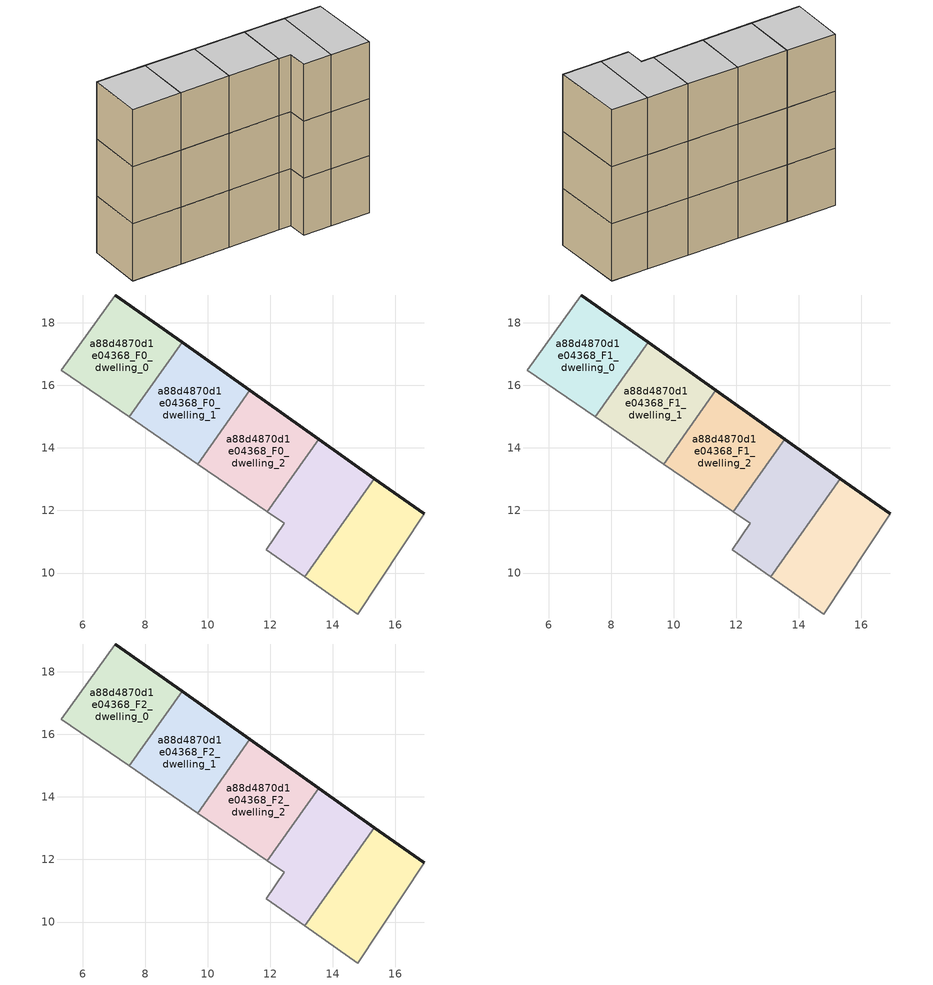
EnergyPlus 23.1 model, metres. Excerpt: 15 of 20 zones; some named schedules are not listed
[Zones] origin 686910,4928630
a88d4870d1e04368_F0_dwelling_0
 floor ground (EU_floor_Construction): 7.49,14.99 9.18,17.38 7.05,18.89 5.32,16.48 z0
 wall outside (EU_wall_Construction): 7.05,18.89 9.18,17.38 z0:3
 wall adiabatic (EU_wall_Construction): 7.49,14.99 5.32,16.48 7.05,18.89 z0:3
 wall to a88d4870d1e04368_F0_dwelling_1 (EU_wall_Construction): 9.18,17.38 7.49,14.99 z0:3
a88d4870d1e04368_F0_dwelling_1
 floor ground (EU_floor_Construction): 9.68,13.48 11.35,15.84 9.18,17.38 7.49,14.99 z0
 wall outside (EU_wall_Construction): 9.18,17.38 11.35,15.84 z0:3
 wall adiabatic (EU_wall_Construction): 9.68,13.48 7.49,14.99 z0:3
 wall to a88d4870d1e04368_F0_dwelling_2 (EU_wall_Construction): 11.35,15.84 9.68,13.48 z0:3
a88d4870d1e04368_F0_dwelling_2
 floor ground (EU_floor_Construction): 11.91,11.96 13.55,14.28 11.35,15.84 9.68,13.48 z0
 wall outside (EU_wall_Construction): 11.35,15.84 13.55,14.28 z0:3
 wall adiabatic (EU_wall_Construction): 11.91,11.96 9.68,13.48 z0:3
 wall to a88d4870d1e04368_F0_dwelling_3 (EU_wall_Construction): 13.55,14.28 11.91,11.96 z0:3
a88d4870d1e04368_F0_dwelling_3
 floor ground (EU_floor_Construction): 13.1,9.87 15.33,13.02 13.55,14.28 11.91,11.96 12.45,11.59 11.87,10.74 z0
 wall outside (EU_wall_Construction): 13.55,14.28 15.33,13.02 z0:3
 wall adiabatic (EU_wall_Construction): 13.1,9.87 11.87,10.74 12.45,11.59 11.91,11.96 z0:3
 wall to a88d4870d1e04368_F0_dwelling_4 (EU_wall_Construction): 15.33,13.02 13.1,9.87 z0:3
a88d4870d1e04368_F0_dwelling_4
 floor ground (EU_floor_Construction): 14.8,8.69 16.93,11.89 15.33,13.02 13.1,9.87 z0
 wall outside (EU_wall_Construction): 15.33,13.02 16.93,11.89 z0:3
 wall adiabatic (EU_wall_Construction): 16.93,11.89 14.8,8.69 13.1,9.87 z0:3
a88d4870d1e04368_F1_dwelling_0
 floor to a88d4870d1e04368_F0_dwelling_0 (EU_floor_Construction): 7.49,14.99 9.18,17.38 7.05,18.89 5.32,16.48 z3
 wall outside (EU_wall_Construction): 7.05,18.89 9.18,17.38 z3:6
 wall adiabatic (EU_wall_Construction): 7.49,14.99 5.32,16.48 7.05,18.89 z3:6
 wall to a88d4870d1e04368_F1_dwelling_1 (EU_wall_Construction): 9.18,17.38 7.49,14.99 z3:6
a88d4870d1e04368_F1_dwelling_1
 floor to a88d4870d1e04368_F0_dwelling_1 (EU_floor_Construction): 9.68,13.48 11.35,15.84 9.18,17.38 7.49,14.99 z3
 wall outside (EU_wall_Construction): 9.18,17.38 11.35,15.84 z3:6
 wall adiabatic (EU_wall_Construction): 9.68,13.48 7.49,14.99 z3:6
 wall to a88d4870d1e04368_F1_dwelling_2 (EU_wall_Construction): 11.35,15.84 9.68,13.48 z3:6
a88d4870d1e04368_F1_dwelling_2
 floor to a88d4870d1e04368_F0_dwelling_2 (EU_floor_Construction): 11.91,11.96 13.55,14.28 11.35,15.84 9.68,13.48 z3
 wall outside (EU_wall_Construction): 11.35,15.84 13.55,14.28 z3:6
 wall adiabatic (EU_wall_Construction): 11.91,11.96 9.68,13.48 z3:6
 wall to a88d4870d1e04368_F1_dwelling_3 (EU_wall_Construction): 13.55,14.28 11.91,11.96 z3:6
a88d4870d1e04368_F1_dwelling_3
 floor to a88d4870d1e04368_F0_dwelling_3 (EU_floor_Construction): 13.1,9.87 15.33,13.02 13.55,14.28 11.91,11.96 12.45,11.59 11.87,10.74 z3
 wall outside (EU_wall_Construction): 13.55,14.28 15.33,13.02 z3:6
 wall adiabatic (EU_wall_Construction): 13.1,9.87 11.87,10.74 12.45,11.59 11.91,11.96 z3:6
 wall to a88d4870d1e04368_F1_dwelling_4 (EU_wall_Construction): 15.33,13.02 13.1,9.87 z3:6
a88d4870d1e04368_F1_dwelling_4
 floor to a88d4870d1e04368_F0_dwelling_4 (EU_floor_Construction): 14.8,8.69 16.93,11.89 15.33,13.02 13.1,9.87 z3
 wall outside (EU_wall_Construction): 15.33,13.02 16.93,11.89 z3:6
 wall adiabatic (EU_wall_Construction): 16.93,11.89 14.8,8.69 13.1,9.87 z3:6
a88d4870d1e04368_F2_dwelling_0
 floor to a88d4870d1e04368_F1_dwelling_0 (EU_floor_Construction): 7.49,14.99 9.18,17.38 7.05,18.89 5.32,16.48 z6
 wall outside (EU_wall_Construction): 7.05,18.89 9.18,17.38 z6:9
 wall adiabatic (EU_wall_Construction): 7.49,14.99 5.32,16.48 7.05,18.89 z6:9
 wall to a88d4870d1e04368_F2_dwelling_1 (EU_wall_Construction): 9.18,17.38 7.49,14.99 z6:9
 ceiling to a88d4870d1e04368_F3_dwelling_0 (EU_floor_Construction): 9.18,17.38 7.49,14.99 5.32,16.48 7.05,18.89 z9
a88d4870d1e04368_F2_dwelling_1
 floor to a88d4870d1e04368_F1_dwelling_1 (EU_floor_Construction): 9.68,13.48 11.35,15.84 9.18,17.38 7.49,14.99 z6
 wall outside (EU_wall_Construction): 9.18,17.38 11.35,15.84 z6:9
 wall adiabatic (EU_wall_Construction): 9.68,13.48 7.49,14.99 z6:9
 wall to a88d4870d1e04368_F2_dwelling_2 (EU_wall_Construction): 11.35,15.84 9.68,13.48 z6:9
 ceiling to a88d4870d1e04368_F3_dwelling_1 (EU_floor_Construction): 11.35,15.84 9.68,13.48 7.49,14.99 9.18,17.38 z9
a88d4870d1e04368_F2_dwelling_2
 floor to a88d4870d1e04368_F1_dwelling_2 (EU_floor_Construction): 11.91,11.96 13.55,14.28 11.35,15.84 9.68,13.48 z6
 wall outside (EU_wall_Construction): 11.35,15.84 13.55,14.28 z6:9
 wall adiabatic (EU_wall_Construction): 11.91,11.96 9.68,13.48 z6:9
 wall to a88d4870d1e04368_F2_dwelling_3 (EU_wall_Construction): 13.55,14.28 11.91,11.96 z6:9
 ceiling to a88d4870d1e04368_F3_dwelling_2 (EU_floor_Construction): 13.55,14.28 11.91,11.96 9.68,13.48 11.35,15.84 z9
a88d4870d1e04368_F2_dwelling_3
 floor to a88d4870d1e04368_F1_dwelling_3 (EU_floor_Construction): 13.1,9.87 15.33,13.02 13.55,14.28 11.91,11.96 12.45,11.59 11.87,10.74 z6
 wall outside (EU_wall_Construction): 13.55,14.28 15.33,13.02 z6:9
 wall adiabatic (EU_wall_Construction): 13.1,9.87 11.87,10.74 12.45,11.59 11.91,11.96 z6:9
 wall to a88d4870d1e04368_F2_dwelling_4 (EU_wall_Construction): 15.33,13.02 13.1,9.87 z6:9
 ceiling to a88d4870d1e04368_F3_dwelling_3 (EU_floor_Construction): 15.33,13.02 13.1,9.87 11.87,10.74 12.45,11.59 11.91,11.96 13.55,14.28 z9
a88d4870d1e04368_F2_dwelling_4
 floor to a88d4870d1e04368_F1_dwelling_4 (EU_floor_Construction): 14.8,8.69 16.93,11.89 15.33,13.02 13.1,9.87 z6
 wall outside (EU_wall_Construction): 15.33,13.02 16.93,11.89 z6:9
 wall adiabatic (EU_wall_Construction): 16.93,11.89 14.8,8.69 13.1,9.87 z6:9
 ceiling to a88d4870d1e04368_F3_dwelling_4 (EU_floor_Construction): 16.93,11.89 14.8,8.69 13.1,9.87 15.33,13.02 z9
[Building]
EU S2 Campaign: North Axis=0; Terrain=City; Solar Distribution=FullExterior
[Site:Location]
Bologna: Latitude=44.5; Longitude=11.25; Time Zone=1; Elevation=37
[SizingPeriod:WeatherFileDays]
AnnualSizingPeriod: Begin Month=1; Begin Day of Month=1; End Month=12; End Day of Month=31; Day of Week for Start Day=Monday; Use Weather File Daylight Saving Period=No; Use Weather File Rain and Snow Indicators=No
[MATERIAL]
EU_InternalMass_Material: Roughness=MediumRough; Thickness=0.1; Conductivity=1; Density=1800; Specific Heat=900; Thermal Absorptance=0.9; Solar Absorptance=0.7; Visible Absorptance=0.7
[MATERIAL:NOMASS] Roughness=MediumRough; Thermal Absorptance=0.9; Solar Absorptance=0.7; Visible Absorptance=0.7
Name | Thermal Resistance
EU_wall_NoMass | 0.781309
EU_floor_NoMass | 0.563442
[CONSTRUCTION]
EU_wall_Construction: EU_wall_NoMass
EU_floor_Construction: EU_floor_NoMass
EU_InternalMass_Construction: EU_InternalMass_Material
[ZONE] Type=1; Multiplier=1; Ceiling Height=autocalculate; Floor Area=autocalculate; Part of Total Floor Area=Yes
Name | Volume
a88d4870d1e04368_F0_dwelling_0 | 23.2024
a88d4870d1e04368_F1_dwelling_0; a88d4870d1e04368_F2_dwelling_0 | 23.2002
a88d4870d1e04368_F0_dwelling_1 | 23.2061
a88d4870d1e04368_F1_dwelling_1; a88d4870d1e04368_F2_dwelling_1 | 23.2046
a88d4870d1e04368_F0_dwelling_2 | 23.1936
a88d4870d1e04368_F1_dwelling_2; a88d4870d1e04368_F2_dwelling_2 | 23.1951
a88d4870d1e04368_F0_dwelling_3; a88d4870d1e04368_F1_dwelling_3; a88d4870d1e04368_F2_dwelling_3 | 23.2068
a88d4870d1e04368_F0_dwelling_4 | 23.209
a88d4870d1e04368_F1_dwelling_4; a88d4870d1e04368_F2_dwelling_4 | 23.2097
[INTERNALMASS] Construction=EU_InternalMass_Construction
Name | Zone or ZoneList | Surface Area
a88d4870d1e04368_F0_dwelling_0_EU_InternalMass | a88d4870d1e04368_F0_dwelling_0 | 7.73371
a88d4870d1e04368_F0_dwelling_1_EU_InternalMass | a88d4870d1e04368_F0_dwelling_1 | 7.73521
a88d4870d1e04368_F0_dwelling_2_EU_InternalMass | a88d4870d1e04368_F0_dwelling_2 | 7.73154
a88d4870d1e04368_F0_dwelling_3_EU_InternalMass | a88d4870d1e04368_F0_dwelling_3 | 7.73534
a88d4870d1e04368_F0_dwelling_4_EU_InternalMass | a88d4870d1e04368_F0_dwelling_4 | 7.73651
a88d4870d1e04368_F1_dwelling_0_EU_InternalMass | a88d4870d1e04368_F1_dwelling_0 | 7.73371
a88d4870d1e04368_F1_dwelling_1_EU_InternalMass | a88d4870d1e04368_F1_dwelling_1 | 7.73521
a88d4870d1e04368_F1_dwelling_2_EU_InternalMass | a88d4870d1e04368_F1_dwelling_2 | 7.73154
a88d4870d1e04368_F1_dwelling_3_EU_InternalMass | a88d4870d1e04368_F1_dwelling_3 | 7.73534
a88d4870d1e04368_F1_dwelling_4_EU_InternalMass | a88d4870d1e04368_F1_dwelling_4 | 7.73651
a88d4870d1e04368_F2_dwelling_0_EU_InternalMass | a88d4870d1e04368_F2_dwelling_0 | 7.73371
a88d4870d1e04368_F2_dwelling_1_EU_InternalMass | a88d4870d1e04368_F2_dwelling_1 | 7.73521
a88d4870d1e04368_F2_dwelling_2_EU_InternalMass | a88d4870d1e04368_F2_dwelling_2 | 7.73154
a88d4870d1e04368_F2_dwelling_3_EU_InternalMass | a88d4870d1e04368_F2_dwelling_3 | 7.73534
a88d4870d1e04368_F2_dwelling_4_EU_InternalMass | a88d4870d1e04368_F2_dwelling_4 | 7.73651
[OTHEREQUIPMENT] Fuel Type=Electricity; Design Level Calculation Method=Watts/Area; Power per Zone Floor Area=1; Fraction Latent=0; Fraction Radiant=0; Fraction Lost=0; Carbon Dioxide Generation Rate=0; EndUse Subcategory=EU_Step8_InternalGains
Name | Zone or ZoneList or Space or SpaceList | Schedule
EU_Step8_InternalGain_a88d4870d1e04368_F0_dwelling_0_f000 | a88d4870d1e04368_F0_dwelling_0 | EU_Step8_GainSchedule_a88d4870d1e04368_F0_dwelling_0_f000
EU_Step8_InternalGain_a88d4870d1e04368_F0_dwelling_1_f000 | a88d4870d1e04368_F0_dwelling_1 | EU_Step8_GainSchedule_a88d4870d1e04368_F0_dwelling_1_f000
EU_Step8_InternalGain_a88d4870d1e04368_F0_dwelling_2_f000 | a88d4870d1e04368_F0_dwelling_2 | EU_Step8_GainSchedule_a88d4870d1e04368_F0_dwelling_2_f000
EU_Step8_InternalGain_a88d4870d1e04368_F0_dwelling_3_f000 | a88d4870d1e04368_F0_dwelling_3 | EU_Step8_GainSchedule_a88d4870d1e04368_F0_dwelling_3_f000
EU_Step8_InternalGain_a88d4870d1e04368_F0_dwelling_4_f000 | a88d4870d1e04368_F0_dwelling_4 | EU_Step8_GainSchedule_a88d4870d1e04368_F0_dwelling_4_f000
EU_Step8_InternalGain_a88d4870d1e04368_F1_dwelling_0_f000 | a88d4870d1e04368_F1_dwelling_0 | EU_Step8_GainSchedule_a88d4870d1e04368_F1_dwelling_0_f000
EU_Step8_InternalGain_a88d4870d1e04368_F1_dwelling_1_f000 | a88d4870d1e04368_F1_dwelling_1 | EU_Step8_GainSchedule_a88d4870d1e04368_F1_dwelling_1_f000
EU_Step8_InternalGain_a88d4870d1e04368_F1_dwelling_2_f000 | a88d4870d1e04368_F1_dwelling_2 | EU_Step8_GainSchedule_a88d4870d1e04368_F1_dwelling_2_f000
EU_Step8_InternalGain_a88d4870d1e04368_F1_dwelling_3_f000 | a88d4870d1e04368_F1_dwelling_3 | EU_Step8_GainSchedule_a88d4870d1e04368_F1_dwelling_3_f000
EU_Step8_InternalGain_a88d4870d1e04368_F1_dwelling_4_f000 | a88d4870d1e04368_F1_dwelling_4 | EU_Step8_GainSchedule_a88d4870d1e04368_F1_dwelling_4_f000
EU_Step8_InternalGain_a88d4870d1e04368_F2_dwelling_0_f000 | a88d4870d1e04368_F2_dwelling_0 | EU_Step8_GainSchedule_a88d4870d1e04368_F2_dwelling_0_f000
EU_Step8_InternalGain_a88d4870d1e04368_F2_dwelling_1_f000 | a88d4870d1e04368_F2_dwelling_1 | EU_Step8_GainSchedule_a88d4870d1e04368_F2_dwelling_1_f000
EU_Step8_InternalGain_a88d4870d1e04368_F2_dwelling_2_f000 | a88d4870d1e04368_F2_dwelling_2 | EU_Step8_GainSchedule_a88d4870d1e04368_F2_dwelling_2_f000
EU_Step8_InternalGain_a88d4870d1e04368_F2_dwelling_3_f000 | a88d4870d1e04368_F2_dwelling_3 | EU_Step8_GainSchedule_a88d4870d1e04368_F2_dwelling_3_f000
EU_Step8_InternalGain_a88d4870d1e04368_F2_dwelling_4_f000 | a88d4870d1e04368_F2_dwelling_4 | EU_Step8_GainSchedule_a88d4870d1e04368_F2_dwelling_4_f000
[ZONEVENTILATION:DESIGNFLOWRATE] Schedule=EU_AlwaysOn; Design Flow Rate Calculation Method=AirChanges/Hour; Air Changes per Hour=0.692607; Ventilation Type=Natural; Fan Pressure Rise=0; Fan Total Efficiency=1; Constant Term Coefficient=1; Temperature Term Coefficient=0; Velocity Term Coefficient=0; Velocity Squared Term Coefficient=0; Minimum Indoor Temperature=-100; Maximum Indoor Temperature=100; Delta Temperature=-100; Minimum Outdoor Temperature=-100; Maximum Outdoor Temperature=100; Maximum Wind Speed=40
Name | Zone or ZoneList or Space or SpaceList
EU_ConstantAir_a88d4870d1e04368_F0_dwelling_0 | a88d4870d1e04368_F0_dwelling_0
EU_ConstantAir_a88d4870d1e04368_F0_dwelling_1 | a88d4870d1e04368_F0_dwelling_1
EU_ConstantAir_a88d4870d1e04368_F0_dwelling_2 | a88d4870d1e04368_F0_dwelling_2
EU_ConstantAir_a88d4870d1e04368_F0_dwelling_3 | a88d4870d1e04368_F0_dwelling_3
EU_ConstantAir_a88d4870d1e04368_F0_dwelling_4 | a88d4870d1e04368_F0_dwelling_4
EU_ConstantAir_a88d4870d1e04368_F1_dwelling_0 | a88d4870d1e04368_F1_dwelling_0
EU_ConstantAir_a88d4870d1e04368_F1_dwelling_1 | a88d4870d1e04368_F1_dwelling_1
EU_ConstantAir_a88d4870d1e04368_F1_dwelling_2 | a88d4870d1e04368_F1_dwelling_2
EU_ConstantAir_a88d4870d1e04368_F1_dwelling_3 | a88d4870d1e04368_F1_dwelling_3
EU_ConstantAir_a88d4870d1e04368_F1_dwelling_4 | a88d4870d1e04368_F1_dwelling_4
EU_ConstantAir_a88d4870d1e04368_F2_dwelling_0 | a88d4870d1e04368_F2_dwelling_0
EU_ConstantAir_a88d4870d1e04368_F2_dwelling_1 | a88d4870d1e04368_F2_dwelling_1
EU_ConstantAir_a88d4870d1e04368_F2_dwelling_2 | a88d4870d1e04368_F2_dwelling_2
EU_ConstantAir_a88d4870d1e04368_F2_dwelling_3 | a88d4870d1e04368_F2_dwelling_3
EU_ConstantAir_a88d4870d1e04368_F2_dwelling_4 | a88d4870d1e04368_F2_dwelling_4
[HVACTEMPLATE:THERMOSTAT] Constant Heating Setpoint=20; Constant Cooling Setpoint=50
EU_HeatOnly_a88d4870d1e04368_F0_dwelling_0; EU_HeatOnly_a88d4870d1e04368_F0_dwelling_1; EU_HeatOnly_a88d4870d1e04368_F0_dwelling_2; EU_HeatOnly_a88d4870d1e04368_F0_dwelling_3; EU_HeatOnly_a88d4870d1e04368_F0_dwelling_4; EU_HeatOnly_a88d4870d1e04368_F1_dwelling_0; EU_HeatOnly_a88d4870d1e04368_F1_dwelling_1; EU_HeatOnly_a88d4870d1e04368_F1_dwelling_2; EU_HeatOnly_a88d4870d1e04368_F1_dwelling_3; EU_HeatOnly_a88d4870d1e04368_F1_dwelling_4; EU_HeatOnly_a88d4870d1e04368_F2_dwelling_0; EU_HeatOnly_a88d4870d1e04368_F2_dwelling_1; EU_HeatOnly_a88d4870d1e04368_F2_dwelling_2; EU_HeatOnly_a88d4870d1e04368_F2_dwelling_3; EU_HeatOnly_a88d4870d1e04368_F2_dwelling_4; EU_HeatOnly_a88d4870d1e04368_F3_dwelling_0; EU_HeatOnly_a88d4870d1e04368_F3_dwelling_1; EU_HeatOnly_a88d4870d1e04368_F3_dwelling_2; EU_HeatOnly_a88d4870d1e04368_F3_dwelling_3; EU_HeatOnly_a88d4870d1e04368_F3_dwelling_4
[HVACTEMPLATE:ZONE:IDEALLOADSAIRSYSTEM] System Availability Schedule=EU_AlwaysOn; Maximum Heating Supply Air Temperature=50; Minimum Cooling Supply Air Temperature=13; Maximum Heating Supply Air Humidity Ratio=0.0156; Minimum Cooling Supply Air Humidity Ratio=0.0077; Heating Limit=NoLimit; Cooling Limit=NoLimit; Heating Availability Schedule=EU_AlwaysOn; Cooling Availability Schedule=EU_CoolingOff; Dehumidification Control Type=ConstantSensibleHeatRatio; Cooling Sensible Heat Ratio=0.7; Dehumidification Setpoint=60; Humidification Control Type=None; Humidification Setpoint=30; Outdoor Air Method=None; Outdoor Air Flow Rate per Person=0.00944; Outdoor Air Flow Rate per Zone Floor Area=0; Outdoor Air Flow Rate per Zone=0; Demand Controlled Ventilation Type=None; Outdoor Air Economizer Type=NoEconomizer; Heat Recovery Type=None; Sensible Heat Recovery Effectiveness=0.7; Latent Heat Recovery Effectiveness=0.65
Name | Template Thermostat
a88d4870d1e04368_F0_dwelling_0 | EU_HeatOnly_a88d4870d1e04368_F0_dwelling_0
a88d4870d1e04368_F0_dwelling_1 | EU_HeatOnly_a88d4870d1e04368_F0_dwelling_1
a88d4870d1e04368_F0_dwelling_2 | EU_HeatOnly_a88d4870d1e04368_F0_dwelling_2
a88d4870d1e04368_F0_dwelling_3 | EU_HeatOnly_a88d4870d1e04368_F0_dwelling_3
a88d4870d1e04368_F0_dwelling_4 | EU_HeatOnly_a88d4870d1e04368_F0_dwelling_4
a88d4870d1e04368_F1_dwelling_0 | EU_HeatOnly_a88d4870d1e04368_F1_dwelling_0
a88d4870d1e04368_F1_dwelling_1 | EU_HeatOnly_a88d4870d1e04368_F1_dwelling_1
a88d4870d1e04368_F1_dwelling_2 | EU_HeatOnly_a88d4870d1e04368_F1_dwelling_2
a88d4870d1e04368_F1_dwelling_3 | EU_HeatOnly_a88d4870d1e04368_F1_dwelling_3
a88d4870d1e04368_F1_dwelling_4 | EU_HeatOnly_a88d4870d1e04368_F1_dwelling_4
a88d4870d1e04368_F2_dwelling_0 | EU_HeatOnly_a88d4870d1e04368_F2_dwelling_0
a88d4870d1e04368_F2_dwelling_1 | EU_HeatOnly_a88d4870d1e04368_F2_dwelling_1
a88d4870d1e04368_F2_dwelling_2 | EU_HeatOnly_a88d4870d1e04368_F2_dwelling_2
a88d4870d1e04368_F2_dwelling_3 | EU_HeatOnly_a88d4870d1e04368_F2_dwelling_3
a88d4870d1e04368_F2_dwelling_4 | EU_HeatOnly_a88d4870d1e04368_F2_dwelling_4
[SIZING:ZONE] Zone Cooling Design Supply Air Temperature Input Method=SupplyAirTemperature; Zone Cooling Design Supply Air Temperature=13; Zone Heating Design Supply Air Temperature Input Method=SupplyAirTemperature; Zone Heating Design Supply Air Temperature=50; Zone Cooling Design Supply Air Humidity Ratio=0.008; Zone Heating Design Supply Air Humidity Ratio=0.008; Cooling Design Air Flow Method=DesignDay; Cooling Design Air Flow Rate=0; Cooling Minimum Air Flow per Zone Floor Area=0.000762; Cooling Minimum Air Flow=0; Cooling Minimum Air Flow Fraction=0.2; Heating Design Air Flow Method=DesignDay; Heating Design Air Flow Rate=0; Heating Maximum Air Flow per Zone Floor Area=0.002032; Heating Maximum Air Flow=0.141576; Heating Maximum Air Flow Fraction=0.3; Account for Dedicated Outdoor Air System=No; Dedicated Outdoor Air System Control Strategy=NeutralSupplyAir; Dedicated Outdoor Air Low Setpoint Temperature for Design=autosize; Dedicated Outdoor Air High Setpoint Temperature for Design=autosize; Zone Load Sizing Method=Sensible Load Only No Latent Load; Zone Latent Cooling Design Supply Air Humidity Ratio Input Method=HumidityRatioDifference; Zone Cooling Design Supply Air Humidity Ratio Difference=0.005; Zone Latent Heating Design Supply Air Humidity Ratio Input Method=HumidityRatioDifference; Zone Humidification Design Supply Air Humidity Ratio Difference=0.005
a88d4870d1e04368_F0_dwelling_0; a88d4870d1e04368_F0_dwelling_1; a88d4870d1e04368_F0_dwelling_2; a88d4870d1e04368_F0_dwelling_3; a88d4870d1e04368_F0_dwelling_4; a88d4870d1e04368_F1_dwelling_0; a88d4870d1e04368_F1_dwelling_1; a88d4870d1e04368_F1_dwelling_2; a88d4870d1e04368_F1_dwelling_3; a88d4870d1e04368_F1_dwelling_4; a88d4870d1e04368_F2_dwelling_0; a88d4870d1e04368_F2_dwelling_1; a88d4870d1e04368_F2_dwelling_2; a88d4870d1e04368_F2_dwelling_3; a88d4870d1e04368_F2_dwelling_4
[SCHEDULE:FILE] Column Number=1; Rows to Skip at Top=0; Number of Hours of Data=8760; Column Separator=Comma; Interpolate to Timestep=No; Minutes per Item=60; Adjust Schedule for Daylight Savings=Yes
Name | File
EU_Step8_GainSchedule_a88d4870d1e04368_F0_dwelling_0_f000 | ../../schedules/a88d4870d1e04368/a88d4870d1e04368_F0_dwelling_0_f000_gain.csv
EU_Step8_GainSchedule_a88d4870d1e04368_F0_dwelling_1_f000 | ../../schedules/a88d4870d1e04368/a88d4870d1e04368_F0_dwelling_1_f000_gain.csv
EU_Step8_GainSchedule_a88d4870d1e04368_F0_dwelling_2_f000 | ../../schedules/a88d4870d1e04368/a88d4870d1e04368_F0_dwelling_2_f000_gain.csv
